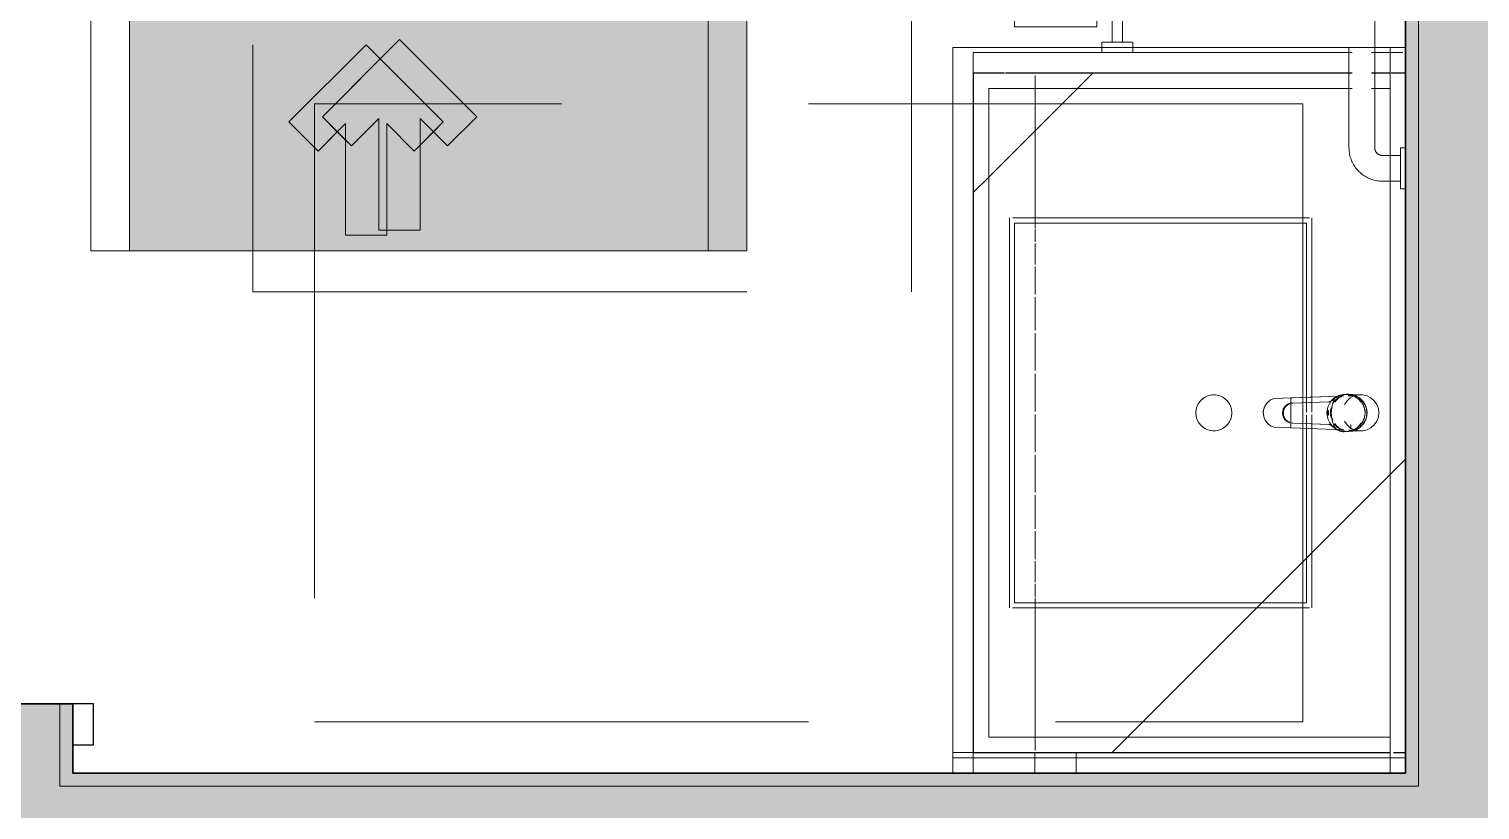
# Model space of a CAD drawing. Header units: inches. Extents: x 6 to 8416, y -388 to 6104.
# Drawn here: x 4531 to 4601.5, y 107.4 to 145.3 of the extents above; entities that cross this region are included whole.
import ezdxf

# ---------------------------------------------------------------- set-up
doc = ezdxf.new("R2010")
doc.units = ezdxf.units.IN
doc.header["$MEASUREMENT"] = 0
for name, pattern in [('Dash 1_16_', [48, 24, -24]), ('Hidden 1_16_', [36, 24, -12]), ('Hidden 3_16_', [13.5, 9, -4.5])]:
    doc.linetypes.add(name, pattern=pattern)
for name, color, linetype, lineweight in [('A-DOOR', 31, 'Continuous', 18), ('A-DOOR-FRAM', 31, 'Continuous', 25), ('A-GENM', 13, 'Continuous', 18), ('A-WALL', 113, 'Continuous', 25), ('A-WALL-PATT', 111, 'Continuous', 35), ('I-WALL', 2, 'Continuous', 25), ('P-SANR-FIXT', 6, 'Continuous', 18), ('Q-CASE', 31, 'Continuous', 18), ('Q-SPCQ', 91, 'Continuous', 18)]:
    doc.layers.add(name, color=color, linetype=linetype, lineweight=lineweight)
pattern_1 = [(315, (-124.448, 470.625), (16.9706, 16.9706), [])]

# ---------------------------------------------------------------- blocks, each defined once
blk = doc.blocks.new('z Nested-Lav Basin-Rectangular - Rectangular-V673-LEVEL 3 - PLAN Copy 1 Copy 1')
at = {"layer": 'P-SANR-FIXT', "lineweight": 9}
for p, q in [((-9.469, 7.301), (9.469, 7.301)), ((-9.231, 7.301), (-9.469, 7.301)), ((-9.469, 7.141), (-9.469, -7.282)), ((-8.531, 7.301), (-9.231, 7.301)), ((-9.219, -7.137), (-9.219, 7.051)), ((-9.219, 7.051), (9.219, 7.051)), ((-9.219, 7.051), (-8.988, 7.051)), ((-8.988, 7.051), (-8.306, 7.051)), ((-7.403, 7.301), (-8.531, 7.301)), ((-8.306, 7.051), (-7.208, 7.051)), ((-5.904, 7.301), (-7.403, 7.301)), ((-7.208, 7.051), (-5.748, 7.051)), ((-4.108, 7.301), (-5.904, 7.301)), ((-5.748, 7.051), (-4, 7.051)), ((-2.107, 7.301), (-4.108, 7.301)), ((-4, 7.051), (-2.051, 7.051)), ((0, 7.301), (-2.107, 7.301)), ((-2.051, 7.051), (0, 7.051)), ((2.107, 7.301), (0, 7.301)), ((0, 7.051), (2.051, 7.051)), ((2.051, 7.051), (4, 7.051)), ((4.108, 7.301), (2.107, 7.301)), ((4, 7.051), (5.748, 7.051)), ((5.904, 7.301), (4.108, 7.301)), ((5.748, 7.051), (7.208, 7.051)), ((7.403, 7.301), (5.904, 7.301)), ((7.208, 7.051), (8.306, 7.051)), ((8.531, 7.301), (7.403, 7.301)), ((8.306, 7.051), (8.988, 7.051)), ((9.231, 7.301), (8.531, 7.301)), ((8.988, 7.051), (9.219, 7.051)), ((9.219, 7.051), (9.219, -7.137)), ((9.469, 7.301), (9.231, 7.301)), ((9.469, -7.278), (9.469, 7.139)), ((-9.469, -7.387), (-9.231, -7.387)), ((-0.764, -7.387), (-9.469, -7.387)), ((-9.231, -7.387), (-8.531, -7.387)), ((-0.754, -7.137), (-9.219, -7.137)), ((-8.988, -7.137), (-9.219, -7.137)), ((-8.306, -7.137), (-8.988, -7.137)), ((-8.531, -7.387), (-7.403, -7.387)), ((-7.208, -7.137), (-8.306, -7.137)), ((-7.403, -7.387), (-5.904, -7.387)), ((-5.748, -7.137), (-7.208, -7.137)), ((-5.904, -7.387), (-4.108, -7.387)), ((-4, -7.137), (-5.748, -7.137)), ((-4.108, -7.387), (-2.107, -7.387)), ((-2.051, -7.137), (-4, -7.137)), ((-2.107, -7.387), (-0.768, -7.387)), ((-0.759, -7.137), (-2.051, -7.137)), ((-0.768, -7.387), (-0.537, -7.387)), ((-0.534, -7.387), (-0.764, -7.387)), ((-0.528, -7.137), (-0.759, -7.137)), ((-0.525, -7.137), (-0.754, -7.137)), ((-0.537, -7.387), (-0.073, -7.387)), ((-0.073, -7.387), (-0.534, -7.387)), ((-0.114, -7.137), (-0.528, -7.137)), ((-0.114, -7.137), (-0.525, -7.137)), ((0.499, -7.137), (0.031, -7.137)), ((0.501, -7.137), (0.031, -7.137)), ((0.032, -7.387), (0.51, -7.387)), ((0.508, -7.387), (0.032, -7.387)), ((0.754, -7.137), (0.499, -7.137)), ((0.759, -7.137), (0.501, -7.137)), ((0.764, -7.387), (0.508, -7.387)), ((0.51, -7.387), (0.768, -7.387)), ((9.219, -7.137), (0.754, -7.137)), ((2.051, -7.137), (0.759, -7.137)), ((9.469, -7.387), (0.764, -7.387)), ((0.768, -7.387), (2.107, -7.387)), ((4, -7.137), (2.051, -7.137)), ((2.107, -7.387), (4.108, -7.387)), ((5.748, -7.137), (4, -7.137)), ((4.108, -7.387), (5.904, -7.387)), ((7.208, -7.137), (5.748, -7.137)), ((5.904, -7.387), (7.403, -7.387)), ((8.306, -7.137), (7.208, -7.137)), ((7.403, -7.387), (8.531, -7.387)), ((8.988, -7.137), (8.306, -7.137)), ((8.531, -7.387), (9.231, -7.387)), ((9.219, -7.137), (8.988, -7.137)), ((9.231, -7.387), (9.469, -7.387))]:
    blk.add_line(p, q, dxfattribs=at)
at = {"layer": 'P-SANR-FIXT'}
blk.add_circle((0, -2.637), 0.875, dxfattribs=at)
at = {"layer": 'P-SANR-FIXT', "lineweight": 9}
for points in [[(-0.875, -2.637), (-0.875, -2.535), (-0.839, -2.331), (-0.684, -2.062), (-0.447, -1.863), (-0.155, -1.757), (0.155, -1.757), (0.447, -1.863), (0.684, -2.063), (0.839, -2.331), (0.875, -2.535), (0.875, -2.637)], [(-0.67, -2.074), (-0.736, -2.152), (-0.787, -2.242), (-0.822, -2.337)], [(-0.438, -1.879), (-0.526, -1.93), (-0.605, -1.996), (-0.67, -2.074)], [(-0.152, -1.775), (-0.252, -1.793), (-0.349, -1.828), (-0.438, -1.879)], [(0.152, -1.775), (0.052, -1.757), (-0.052, -1.757), (-0.152, -1.775)], [(0.438, -1.879), (0.349, -1.828), (0.252, -1.793), (0.152, -1.775)], [(0.67, -2.074), (0.605, -1.996), (0.526, -1.93), (0.438, -1.879)], [(0.822, -2.337), (0.787, -2.242), (0.736, -2.152), (0.67, -2.074)], [(-0.822, -2.337), (-0.857, -2.433), (-0.875, -2.535), (-0.875, -2.637)], [(-0.875, -2.637), (-0.875, -2.738), (-0.857, -2.84), (-0.822, -2.936)], [(0.875, -2.637), (0.875, -2.738), (0.839, -2.942), (0.684, -3.21), (0.447, -3.41), (0.155, -3.516), (-0.155, -3.516), (-0.447, -3.41), (-0.684, -3.211), (-0.839, -2.942), (-0.875, -2.738), (-0.875, -2.637)], [(0.875, -2.637), (0.875, -2.535), (0.857, -2.433), (0.822, -2.337)], [(0.822, -2.936), (0.857, -2.84), (0.875, -2.738), (0.875, -2.637)], [(-0.822, -2.936), (-0.787, -3.032), (-0.736, -3.121), (-0.67, -3.199)], [(-0.67, -3.199), (-0.605, -3.277), (-0.526, -3.343), (-0.438, -3.394)], [(-0.438, -3.394), (-0.349, -3.445), (-0.252, -3.481), (-0.152, -3.498)], [(-0.152, -3.498), (-0.052, -3.516), (0.052, -3.516), (0.152, -3.498)], [(0.152, -3.498), (0.252, -3.481), (0.349, -3.445), (0.438, -3.394)], [(0.438, -3.394), (0.526, -3.343), (0.605, -3.277), (0.67, -3.199)], [(0.67, -3.199), (0.736, -3.121), (0.787, -3.031), (0.822, -2.936)]]:
    blk.add_open_spline(points, degree=3, dxfattribs=at)
blk = doc.blocks.new('z Nested-Faucet-BA-Sngl Handle - Faucet-V1038-LEVEL 3 - PLAN Copy 1 Copy 1')
at = {"layer": 'P-SANR-FIXT'}
for p, q in [((-0.697, 2.584), (-0.82, -0.808)), ((-0.727, 1.767), (-0.697, 2.584)), ((0.812, -0.587), (0.697, 2.591)), ((0.697, 2.591), (0.727, 1.767)), ((-0.82, -0.808), (-0.727, 1.767)), ((0.727, 1.767), (-0.727, 1.767)), ((-0.5, 1.664), (-0.567, -0.126)), ((-0.567, -0.085), (-0.502, 1.664)), ((0.538, -0.119), (0.476, 1.663)), ((0.477, 1.663), (0.538, -0.078)), ((0.727, 1.767), (0.812, -0.587)), ((-0.567, -0.126), (-0.567, -0.085)), ((-0.118, -0.019), (-0.118, -0.06)), ((0.118, -0.019), (-0.118, -0.019)), ((0.118, -0.019), (-0.118, -0.019)), ((0.118, -0.06), (0.118, -0.019)), ((0.538, -0.119), (0.538, -0.078)), ((0.608, -0.267), (0.608, -0.226)), ((-0.913, -0.806), (-0.913, -0.847)), ((-0.904, -0.911), (-0.904, -1.059)), ((-0.901, -0.993), (-0.904, -1.059)), ((-0.904, -1.059), (-0.892, -1.197)), ((-0.892, -1.197), (-0.884, -1.243)), ((-0.884, -1.243), (-0.834, -1.393)), ((-0.878, -1.072), (-0.878, -1.628)), ((-0.837, -1.058), (-0.837, -1.146)), ((-0.829, -1.058), (-0.837, -1.058)), ((-0.837, -1.058), (-0.829, -1.058)), ((-0.837, -1.146), (-0.837, -1.241)), ((-0.837, -1.3), (-0.837, -1.241)), ((-0.837, -1.241), (-0.837, -1.3)), ((-0.834, -1.393), (-0.73, -1.571)), ((-0.723, -1.126), (-0.821, -1.314)), ((-0.57, -1.146), (-0.772, -1.146)), ((-0.582, -0.966), (-0.723, -1.126)), ((-0.408, -0.845), (-0.582, -0.966)), ((0.582, -0.966), (0.408, -0.845)), ((0.723, -1.126), (0.582, -0.966)), ((0.789, -1.239), (0.723, -1.126)), ((0.821, -1.314), (0.789, -1.239)), ((0.835, -1.214), (0.828, -1.029)), ((0.832, -1.146), (0.836, -1.232)), ((0.85, -1.232), (0.836, -1.232)), ((0.836, -1.232), (0.85, -1.232)), ((0.85, -1.241), (0.85, -1.232)), ((0.85, -1.232), (0.85, -1.241)), ((0.85, -1.3), (0.85, -1.241)), ((0.85, -1.241), (0.85, -1.3)), ((0.878, -1.628), (0.878, -1.072)), ((0.89, -0.966), (0.89, -0.926)), ((0.904, -1.059), (0.901, -0.993)), ((0.904, -1.059), (0.904, -0.911)), ((-0.73, -1.571), (-0.586, -1.721))]:
    blk.add_line(p, q, dxfattribs=at)
at = {"layer": 'P-SANR-FIXT', "flags": 128}
for points in [[(0.697, 2.591), (0.62, 2.76), (0.503, 2.903), (0.353, 3.013), (0.181, 3.081), (-0.003, 3.103), (-0.187, 3.079), (-0.358, 3.009), (-0.506, 2.898), (-0.622, 2.753), (-0.697, 2.584)], [(-0.697, 2.584), (-0.63, 2.738), (-0.53, 2.874)], [(-0.53, 2.874), (-0.401, 2.982), (-0.251, 3.059), (-0.087, 3.098), (0.081, 3.099), (0.246, 3.061), (0.397, 2.987), (0.527, 2.879)], [(0.527, 2.879), (0.628, 2.745), (0.697, 2.591)], [(0, -1.844), (-0.217, -1.816), (-0.421, -1.736), (-0.601, -1.607), (-0.745, -1.438), (-0.846, -1.238), (-0.898, -1.019), (-0.897, -0.793), (-0.843, -0.574), (-0.74, -0.375)], [(-0.74, -0.375), (-0.375, -0.243), (0, -0.193)], [(0, -0.193), (0.38, -0.244), (0.74, -0.375)], [(0.74, -0.375), (0.843, -0.574), (0.897, -0.793), (0.898, -1.019), (0.846, -1.238), (0.745, -1.438), (0.601, -1.607), (0.421, -1.736), (0.217, -1.816), (0, -1.844)], [(-0.83, -1.338), (-0.872, -1.522), (-0.872, -1.735), (-0.821, -1.942), (-0.723, -2.131), (-0.582, -2.291), (-0.408, -2.412), (-0.21, -2.488), (0, -2.513)], [(0, -1.929), (0.211, -1.905), (0.41, -1.834), (0.586, -1.721), (0.73, -1.571), (0.834, -1.393), (0.884, -1.243)], [(0, -2.513), (0.21, -2.488), (0.408, -2.412), (0.582, -2.291), (0.723, -2.131), (0.821, -1.942), (0.872, -1.735), (0.872, -1.522), (0.83, -1.338)], [(0.884, -1.243), (0.892, -1.197), (0.904, -1.059)], [(-0.586, -1.721), (-0.41, -1.834), (-0.211, -1.905), (0, -1.929)]]:
    blk.add_lwpolyline(points, dxfattribs=at)
at = {"layer": 'P-SANR-FIXT'}
for centre, major_axis, ratio, start_param, end_param in [((-0.012, 1.687), (0.488, 0), 0.981627, 0.034194, 3.105026), ((-0.012, 1.647), (0.488, 0), 0.981627, 0.034194, 3.105026), ((0, -0.89), (0.904, 0), 0.992546, 1.570796, 2.050618), ((0, -0.89), (0.904, 0), 0.992546, 1.090975, 1.570796), ((-0.322, -0.785), (0.591, 0), 0.981627, 2.568497, 3.104199), ((-0.322, -0.826), (0.591, 0), 0.981627, 2.568497, 3.104199), ((0, -1.061), (0.904, 0), 0.992546, 2.567292, 3.065539), ((0.566, -1.388), (1.648, 0), 0.981627, 2.4228, 2.568497), ((0.566, -1.348), (1.648, 0), 0.981627, 2.495649, 2.568497), ((0, -1.072), (0.878, 0), 0.992546, 2.207473, 2.732128), ((0, -1.072), (0.878, 0), 0.992546, 2.207473, 2.732128), ((0.566, -1.348), (1.648, 0), 0.981627, 2.4228, 2.495649), ((0, -1.061), (0.904, 0), 0.992546, 2.222877, 2.532851), ((0, -0.89), (0.904, 0), 0.992546, 2.103114, 2.530439), ((-1.05, 0.04), (0.5, 0), 0.981627, 5.564393, 6.024593), ((-1.05, 0), (0.5, 0), 0.981627, 5.564393, 5.880213), ((-1.05, 0), (0.5, 0), 0.981627, 5.880213, 6.024593), ((0, -1.072), (0.878, 0), 0.992546, 1.580388, 1.97866), ((0, -1.072), (0.878, 0), 0.992546, 1.580388, 1.97866), ((0, -1.061), (-0.904, 0), 0.992546, 4.712389, 4.982668), ((0, -1.061), (0.904, 0), 0.992546, 1.297215, 1.570796), ((0, -1.072), (0.878, 0), 0.992546, 1.261267, 1.561205), ((0, -1.072), (0.878, 0), 0.992546, 1.261267, 1.561205), ((0, -1.061), (0.904, 0), 0.992546, 0.574301, 1.072549), ((0, -0.89), (0.904, 0), 0.992546, 0.611154, 1.048209), ((0, -1.072), (0.878, 0), 0.992546, 0.314159, 0.942478), ((0, -1.072), (0.878, 0), 0.992546, 0.314159, 0.942478), ((1.193, 0.131), (0.689, 0), 0.981627, 3.457004, 3.698846), ((1.193, 0.091), (0.689, 0), 0.981627, 3.457004, 3.574523), ((1.193, 0.091), (0.689, 0), 0.981627, 3.574523, 3.698846), ((0.057, -0.818), (0.817, 0), 0.981627, 0.28636, 0.830651), ((0.057, -0.859), (0.817, 0), 0.981627, 0.28636, 0.830651), ((0, -1.061), (0.904, 0), 0.992546, 0.29608, 0.522446), ((-0.314, -0.926), (1.204, 0), 0.981627, 0.122173, 0.28636), ((-0.314, -0.966), (1.204, 0), 0.981627, 6.241172, 6.569545), ((0.254, -0.847), (1.168, 0), 0.981627, 3.104199, 3.617494), ((0.254, -0.806), (1.168, 0), 0.981627, 3.104199, 3.319048), ((0, -1.072), (0.878, 0), 0.992546, 3.141593, 3.455752), ((0, -1.072), (0.878, 0), 0.992546, 3.339037, 3.455752), ((0, -1.072), (0.878, 0), 0.992546, 3.455752, 4.712389), ((0, -1.072), (0.878, 0), 0.992546, 3.455752, 4.712389), ((0.254, -0.806), (1.168, 0), 0.981627, 3.533803, 3.617494), ((0.006, -0.973), (0.888, 0), 0.981627, 3.617494, 5.349276), ((0, -1.072), (0.878, 0), 0.992546, 4.712389, 5.969026), ((0, -1.072), (-0.878, 0), 0.992546, 1.570796, 2.827433), ((0.011, -0.98), (0.879, 0), 0.981627, 5.349276, 6.241172), ((0.011, -0.939), (0.879, 0), 0.981627, 5.57225, 5.795224), ((0.011, -0.939), (0.879, 0), 0.981627, 5.795224, 5.922718), ((0.011, -0.939), (0.879, 0), 0.981627, 5.922718, 6.018198), ((0, -1.072), (-0.878, 0), 0.992546, 2.827433, 3.141593), ((0, -1.072), (0.878, 0), 0.992546, 5.969026, 6.08574), ((0, -1.072), (0.878, 0), 0.992546, 6.116775, 6.335526), ((-0.314, -0.926), (1.204, 0), 0.981627, 0, 0.122173), ((-0.314, -0.926), (-1.204, 0), 0.981627, 3.099579, 3.141593), ((0.006, -0.932), (0.888, 0), 0.981627, 3.864891, 4.112289), ((0.011, -0.939), (0.879, 0), 0.981627, 5.349276, 5.57225)]:
    blk.add_ellipse(centre, major_axis=major_axis, ratio=ratio, start_param=start_param, end_param=end_param, dxfattribs=at)
for points, knots in [([(0, -0.038), (-0.018, -0.038), (-0.044, -0.039), (-0.075, -0.044), (-0.096, -0.049), (-0.114, -0.055), (-0.118, -0.058), (-0.118, -0.06)], [0, 0, 0, 0, 0.285714, 0.428571, 0.571429, 0.785714, 1, 1, 1, 1]), ([(-0.118, -0.06), (-0.118, -0.062), (-0.112, -0.065), (-0.093, -0.066), (-0.071, -0.067), (-0.04, -0.067), (-0.013, -0.067), (0, -0.067)], [0, 0, 0, 0, 0.285714, 0.428571, 0.571429, 0.785714, 1, 1, 1, 1]), ([(0.118, -0.06), (0.118, -0.058), (0.11, -0.053), (0.079, -0.044), (0.04, -0.039), (0.014, -0.038), (0, -0.038)], [0, 0, 0, 0, 0.285714, 0.571429, 0.785714, 1, 1, 1, 1]), ([(0, -0.067), (0.018, -0.067), (0.044, -0.067), (0.074, -0.067), (0.096, -0.066), (0.114, -0.064), (0.118, -0.062), (0.118, -0.06)], [0, 0, 0, 0, 0.285714, 0.428571, 0.571429, 0.785714, 1, 1, 1, 1])]:
    blk.add_open_spline(points, degree=3, knots=knots, dxfattribs=at)
blk = doc.blocks.new('z Nested-Clearance-Plumbing-AM - Clearance-V313-LEVEL 3 - PLAN Copy 1 Copy 1')
at = {"layer": 'A-GENM', "linetype": 'Hidden 1_16_', "lineweight": 9}
for p, q in [((15, 48), (-15, 48)), ((-15, 48), (-15, 0)), ((15, 0), (15, 48)), ((-15, 0), (-0.748, 0)), ((-0.748, 0), (-0.518, 0)), ((-0.518, 0), (0.492, 0)), ((0.492, 0), (0.748, 0)), ((0.748, 0), (15, 0))]:
    blk.add_line(p, q, dxfattribs=at)
blk = doc.blocks.new('Unit-Single-Flush-ICC ADA-AM - 36_ x 84_-NR _U-BA _ BATH_-6492505-LEVEL 3 - PLAN Copy 1 Copy 1')
at = {"layer": 'A-DOOR-FRAM'}
for p, q in [((-18, -2.375), (-20, -2.375)), ((-20, -2.375), (-20, -3.375)), ((-18, -3.375), (-18, -2.375)), ((-20, -3.375), (-18, -3.375))]:
    blk.add_line(p, q, dxfattribs=at)
at = {"layer": 'A-DOOR-FRAM', "lineweight": 18}
for p, q in [((-20, -3.375), (-20, -2.375)), ((-18, -2.375), (-20, -2.375)), ((-18, -3.375), (-18, -2.375)), ((-20, -3.375), (-18, -3.375))]:
    blk.add_line(p, q, dxfattribs=at)
blk = doc.blocks.new('PL BA Toilet-Unit-Two Piece-ICC ADA-AM - ICC Type B_ Side Approach_ Swing Up Bar-V1041-LEVEL 3 - PLAN Copy 1 Copy 1')
at = {"layer": 'A-GENM', "linetype": 'Hidden 1_16_', "lineweight": 9}
for p, q in [((33, -24), (48, -24)), ((48, -56), (48, -24)), ((39.75, -46.75), (36, -50.5)), ((36.688, -49.812), (39.75, -46.75)), ((41.164, -48.164), (39.75, -46.75)), ((39.75, -46.75), (40.227, -47.227)), ((40.227, -47.227), (40.875, -47.875)), ((40.875, -47.875), (41.164, -48.164)), ((39.828, -49.5), (41.164, -48.164)), ((41.164, -48.164), (39.828, -49.5)), ((36, -50.5), (36.688, -49.812)), ((45.25, -49.5), (39.828, -49.5)), ((39.828, -49.5), (45, -49.5)), ((45, -49.5), (45.25, -49.5)), ((45.25, -51.5), (45.25, -49.5)), ((45.25, -49.5), (45.25, -51.5)), ((36, -50.5), (39.75, -54.25)), ((39.75, -54.25), (36, -50.5)), ((41.164, -52.836), (39.828, -51.5)), ((39.828, -51.5), (45.25, -51.5)), ((40.625, -51.5), (39.828, -51.5)), ((39.828, -51.5), (40.227, -51.898)), ((40.227, -51.898), (41.164, -52.836)), ((45.25, -51.5), (40.625, -51.5)), ((39.75, -54.25), (41.164, -52.836)), ((41.164, -52.836), (39.75, -54.25)), ((0, -56), (48, -56))]:
    blk.add_line(p, q, dxfattribs=at)
blk = doc.blocks.new('GM Clearance-Rect-AM - 30_ x 48_  - A117 2017 Existing _ Type B _ A117 2009 _ CBC-V1042-LEVEL 3 - PLAN Copy 1 Copy 1')
at = {"layer": 'A-GENM', "linetype": 'Hidden 1_16_', "lineweight": 9, "transparency": 33554560}
h = blk.add_hatch(color=256, dxfattribs=at)
h.paths.add_polyline_path([(-10.686, 48), (-15, 48), (-15, 3.805), (-9.48, 3.852), (-3.814, 3.486), (1.711, 2.722), (7.275, 1.493), (11.372, 0.418), (12.753, 0), (15, 0), (15, 48), (6.185, 48)])
h.paths.add_polyline_path([(-11.625, 2.933), (-15, 2.715), (-15, 0), (8.556, 0.148), (3.967, 1.272), (-1.674, 2.235), (-7.311, 2.769), (-10.821, 2.902)])
at = {"layer": 'A-GENM', "linetype": 'Hidden 1_16_', "lineweight": 9}
for p, q in [((15, 48), (-15, 48)), ((-15, 48), (-15, 3.771)), ((15, 48), (-15, 48)), ((-15, 48), (-15, 3.771)), ((-15, 3.771), (-15, 48)), ((-15, 48), (15, 48)), ((15, 0), (15, 48)), ((15, 0), (15, 48)), ((15, 48), (15, 0))]:
    blk.add_line(p, q, dxfattribs=at)
blk = doc.blocks.new('GM BA Vanity-Single - Lav Cab _ Apron-ICC ADA-AM - 33_ Sink Cab_End Panel - Forward-V1043-LEVEL 3 - PLAN Copy 1 Copy 1')
at = {"layer": 'A-GENM'}
for p, q in [((0.75, 22), (0, 22)), ((0, 22), (0, 16)), ((0, 16), (0, 22)), ((0, 22), (0.75, 22)), ((0.75, 22), (0, 22)), ((0, 22), (0, 16)), ((0, 16), (0, 22)), ((0, 22), (0.75, 22)), ((0.75, 16), (0.75, 22)), ((0.75, 22), (0.75, 16)), ((1, 22), (0.75, 22)), ((0.75, 22), (1, 22)), ((35.25, 22), (1, 22)), ((1, 22), (35.25, 22)), ((35.25, 0.75), (35.25, 22)), ((35.25, 22), (35.25, 2.601)), ((8.281, 4.813), (8.281, 19)), ((8.281, 19), (26.719, 19)), ((26.719, 19), (8.281, 19)), ((8.281, 19), (8.281, 4.813)), ((26.719, 19), (26.719, 4.813)), ((26.719, 4.813), (26.719, 19)), ((0, 16), (0, 0)), ((0, 0.75), (0, 16)), ((0, 16), (0, 0.75)), ((0, 0.75), (0, 16)), ((0.75, 0), (0.75, 16)), ((0.75, 16), (0.75, 0.75)), ((16.746, 4.813), (8.281, 4.813)), ((8.281, 4.813), (16.746, 4.813)), ((16.975, 4.813), (16.746, 4.813)), ((16.746, 4.813), (16.975, 4.813)), ((17.386, 4.813), (16.975, 4.813)), ((16.975, 4.813), (17.386, 4.813)), ((17.999, 4.813), (17.531, 4.813)), ((17.531, 4.813), (17.999, 4.813)), ((18.254, 4.813), (17.999, 4.813)), ((17.999, 4.813), (18.254, 4.813)), ((26.719, 4.813), (18.254, 4.813)), ((18.254, 4.813), (26.719, 4.813)), ((35.25, 1.661), (35.25, 0.75)), ((0, 0), (0, 0.75)), ((35.25, 0.75), (0, 0.75)), ((0, 0.75), (0, 0)), ((0, 0), (0, 0.75)), ((0, 0.75), (0.75, 0.75)), ((0, 0.75), (0, 0)), ((0, 0), (0, 0.75)), ((0.75, 0.75), (0.75, 0)), ((0.75, 0.75), (35.25, 0.75)), ((35.25, 0), (35.25, 0.75)), ((35.25, 0.75), (35.25, 0)), ((35.25, 0), (35.25, 0.75)), ((35.25, 0.75), (35.25, 0)), ((0, 0), (0.75, 0)), ((0.75, 0), (0, 0)), ((0, 0), (35.25, 0)), ((0.75, 0), (0, 0)), ((0, 0), (0.75, 0)), ((0.75, 0), (0, 0)), ((35.25, 0), (0.75, 0)), ((0.75, 0), (35.25, 0)), ((35.25, 0), (0.75, 0))]:
    blk.add_line(p, q, dxfattribs=at)
blk = doc.blocks.new('GM Outlet Zone-AM - GM Outlet Zone-AM-V1045-LEVEL 3 - PLAN Copy 1 Copy 1')
at = {"layer": 'A-GENM', "lineweight": 9}
h = blk.add_hatch(dxfattribs=at)
h.set_pattern_fill('FP_69', color=256, style=0, pattern_type=2)
h.set_pattern_definition([(45, (-451.625, -109.186), (-33.941, 33.941), [])])
h.paths.add_polyline_path([(3, 0), (3, 1), (-3, 1), (-3, 0), (-0.442, 0)])
at = {"layer": 'A-GENM', "linetype": 'Dash 1_16_', "lineweight": 9}
for p, q in [((-3, 1), (3, 1)), ((3, 1), (-3, 1)), ((-3, 0.75), (-3, 1)), ((-3, 1), (-3, 0)), ((-3, 0), (-3, 0.75)), ((3, 1), (3, 0.75)), ((3, 1), (3, 0)), ((3, 0.75), (3, 0)), ((-3, 0), (3, 0)), ((3, 0), (-3, 0))]:
    blk.add_line(p, q, dxfattribs=at)
blk = doc.blocks.new('z Nested-Clearance-Shower-AM - Tub_Shower - ICC Type B - Option A_ Forward-V240-LEVEL 3 - PLAN Copy 1 Copy 1')
at = {"layer": 'A-GENM', "linetype": 'Hidden 1_16_', "lineweight": 9}
for p, q in [((30, 48), (0, 48)), ((0, 48), (0, 0)), ((30, 0), (30, 48)), ((16, 47), (14, 47)), ((14, 47), (14, 41.578)), ((14, 42.875), (14, 47)), ((14, 47), (15.625, 47)), ((15.625, 47), (16, 47)), ((16, 41.578), (16, 47)), ((16, 47), (16, 41.578)), ((12.664, 42.914), (11.25, 41.5)), ((11.25, 41.5), (12.664, 42.914)), ((14, 41.578), (12.664, 42.914)), ((12.664, 42.914), (13.352, 42.227)), ((14, 41.578), (14, 42.875)), ((17.336, 42.914), (16, 41.578)), ((16, 41.578), (17.336, 42.914)), ((18.75, 41.5), (17.336, 42.914)), ((17.336, 42.914), (17.625, 42.625)), ((17.625, 42.625), (18.023, 42.227)), ((13.352, 42.227), (14, 41.578)), ((18.023, 42.227), (18.75, 41.5)), ((11.25, 41.5), (15, 37.75)), ((15, 37.75), (11.25, 41.5)), ((15, 37.75), (18.75, 41.5)), ((18.75, 41.5), (15.937, 38.688)), ((15.937, 38.688), (15, 37.75))]:
    blk.add_line(p, q, dxfattribs=at)
blk = doc.blocks.new('z Nested-Toilet Grab Bars - z Nested-Toilet Grab Bars-V1049-LEVEL 3 - PLAN Copy 1 Copy 1')
at = {"layer": 'A-GENM', "linetype": 'Dash 1_16_', "lineweight": 9}
for p, q in [((-36.125, 2.75), (-41, 2.75)), ((-7, 2.75), (-36.125, 2.75)), ((-41, 1.5), (-36.125, 1.5)), ((-36.125, 1.5), (-7, 1.5)), ((-42.625, 1.125), (-42.625, 0.75)), ((-42.625, 0.75), (-42.625, 0.25)), ((-41.375, 0.75), (-41.375, 1.125)), ((-41.375, 0.25), (-41.375, 0.75)), ((-43, 0.25), (-43, 0)), ((-42.901, 0.25), (-43, 0.25)), ((-42.901, 0.25), (-43, 0.25)), ((-42.623, 0.25), (-42.901, 0.25)), ((-42.623, 0.25), (-42.901, 0.25)), ((-42.625, 0.25), (-42.563, 0.25)), ((-42.625, 0.25), (-42.563, 0.25)), ((-42.223, 0.25), (-42.623, 0.25)), ((-41, 0.25), (-42.623, 0.25)), ((-42.563, 0.25), (-42.39, 0.25)), ((-42.563, 0.25), (-42.39, 0.25)), ((-42.39, 0.25), (-42.139, 0.25)), ((-42.39, 0.25), (-42.139, 0.25)), ((-41.777, 0.25), (-42.223, 0.25)), ((-42.139, 0.25), (-41.861, 0.25)), ((-42.139, 0.25), (-41.861, 0.25)), ((-41.861, 0.25), (-41.61, 0.25)), ((-41.861, 0.25), (-41.61, 0.25)), ((-41.377, 0.25), (-41.777, 0.25)), ((-41.61, 0.25), (-41.437, 0.25)), ((-41.61, 0.25), (-41.437, 0.25)), ((-41.437, 0.25), (-41.375, 0.25)), ((-41.437, 0.25), (-41.375, 0.25)), ((-41.099, 0.25), (-41.377, 0.25)), ((-41, 0.25), (-41.099, 0.25)), ((-41, 0), (-41, 0.25)), ((-43, 0), (-42.901, 0)), ((-43, 0), (-42.901, 0)), ((-42.901, 0), (-42.623, 0)), ((-42.901, 0), (-42.223, 0)), ((-42.623, 0), (-42.223, 0)), ((-42.223, 0), (-41.777, 0)), ((-42.223, 0), (-41.777, 0)), ((-41.777, 0), (-41.377, 0)), ((-41.777, 0), (-41.377, 0)), ((-41.377, 0), (-41.099, 0)), ((-41.377, 0), (-41.099, 0)), ((-41.099, 0), (-41, 0)), ((-41.099, 0), (-41, 0))]:
    blk.add_line(p, q, dxfattribs=at)
at = {"layer": 'A-GENM', "linetype": 'Dash 1_16_', "lineweight": 9, "flags": 128}
for points in [[(-41, 2.75), (-41.065, 2.749), (-41.13, 2.745), (-41.195, 2.738), (-41.259, 2.729), (-41.323, 2.718), (-41.386, 2.703), (-41.449, 2.687), (-41.511, 2.668), (-41.572, 2.646), (-41.633, 2.622), (-41.692, 2.595), (-41.75, 2.566), (-41.807, 2.535), (-41.863, 2.502), (-41.918, 2.466), (-41.97, 2.428), (-42.022, 2.389), (-42.072, 2.347), (-42.119, 2.303), (-42.166, 2.257), (-42.21, 2.21), (-42.252, 2.16), (-42.293, 2.109), (-42.331, 2.057), (-42.367, 2.003), (-42.401, 1.948), (-42.433, 1.891), (-42.463, 1.833), (-42.49, 1.774), (-42.515, 1.714), (-42.537, 1.653), (-42.557, 1.591), (-42.574, 1.528), (-42.589, 1.465), (-42.601, 1.401), (-42.611, 1.337), (-42.618, 1.272), (-42.623, 1.208), (-42.625, 1.143), (-42.625, 1.125)], [(-41.375, 1.125), (-41.375, 1.14), (-41.374, 1.155), (-41.372, 1.17), (-41.37, 1.185), (-41.368, 1.2), (-41.364, 1.214), (-41.36, 1.229), (-41.356, 1.243), (-41.351, 1.257), (-41.345, 1.271), (-41.339, 1.285), (-41.333, 1.298), (-41.325, 1.311), (-41.318, 1.324), (-41.31, 1.337), (-41.301, 1.349), (-41.292, 1.361), (-41.282, 1.372), (-41.272, 1.383), (-41.261, 1.394), (-41.25, 1.404), (-41.239, 1.414), (-41.227, 1.423), (-41.215, 1.432), (-41.203, 1.441), (-41.19, 1.448), (-41.177, 1.456), (-41.163, 1.463), (-41.15, 1.469), (-41.136, 1.475), (-41.122, 1.48), (-41.108, 1.484), (-41.093, 1.488), (-41.078, 1.492), (-41.064, 1.495), (-41.049, 1.497), (-41.034, 1.498), (-41.019, 1.5), (-41.004, 1.5), (-41, 1.5)]]:
    blk.add_lwpolyline(points, dxfattribs=at)
blk = doc.blocks.new('CW BA Var LW - Double Doors _ Apron - AM - W x H x 21_ D - 5 1_2_ Apron-V1389-LEVEL 3 - PLAN Copy 1 Copy 1')
at = {"layer": 'Q-CASE', "lineweight": 9}
h = blk.add_hatch(dxfattribs=at)
h.set_pattern_fill('FP_138', color=256, style=0, pattern_type=2)
h.set_pattern_definition(pattern_1)
h.paths.add_polyline_path([(-14.262, 2.571), (-14.262, 0), (18.738, 0), (18.738, 21), (-14.262, 21), (-14.262, 4.812)])
h.paths.add_polyline_path([(-13.512, 2.571), (-13.512, 20.25), (17.988, 20.25), (17.988, 0.75), (-13.512, 0.75), (-13.512, 1.017)])
h = blk.add_hatch(dxfattribs=at)
h.set_pattern_fill('FP_138', color=256, style=0, pattern_type=2)
h.set_pattern_definition(pattern_1)
h.paths.add_polyline_path([(-13.512, 2.571), (-13.512, 0.75), (17.988, 0.75), (17.988, 20.25), (-13.512, 20.25), (-13.512, 4.812)])
for p, q in [((-14.262, 16), (-14.262, 21)), ((-14.262, 21), (-14.262, 16)), ((-14.262, 21), (18.738, 21)), ((-14.262, 21), (18.738, 21)), ((-14.262, 21), (18.738, 21)), ((18.738, 19.482), (18.738, 21)), ((18.738, 21), (18.738, 19.482)), ((-13.512, 0.75), (-13.512, 20.25)), ((-13.512, 20.25), (17.988, 20.25)), ((17.988, 20.25), (-13.512, 20.25)), ((-13.512, 20.25), (-13.512, 0.75)), ((17.988, 20.25), (17.988, 2.601)), ((17.988, 2.688), (17.988, 20.25)), ((18.738, 2.688), (18.738, 19.442)), ((18.738, 19.442), (18.738, 2.601)), ((-14.262, 16), (-14.262, 18)), ((-14.262, 18), (-14.262, 16)), ((-14.151, 18), (-7.209, 18)), ((-14.151, 18), (-7.209, 18)), ((-7.209, 18), (-6.981, 18)), ((-7.209, 18), (-6.981, 18)), ((-6.965, 18), (-6.75, 18)), ((-6.965, 18), (-6.75, 18)), ((-6.702, 18), (-6.068, 18)), ((-6.702, 18), (-6.068, 18)), ((-5.991, 18), (-4.97, 18)), ((-5.991, 18), (-4.97, 18)), ((-4.867, 18), (-3.51, 18)), ((-4.867, 18), (-3.51, 18)), ((-3.387, 18), (-1.762, 18)), ((-3.387, 18), (-1.762, 18)), ((-1.625, 18), (0.186, 18)), ((-1.625, 18), (0.186, 18)), ((0.338, 18), (2.164, 18)), ((0.338, 18), (2.164, 18)), ((2.311, 18), (4.138, 18)), ((2.311, 18), (4.138, 18)), ((4.289, 18), (6.1, 18)), ((4.289, 18), (6.1, 18)), ((6.238, 18), (7.862, 18)), ((6.238, 18), (7.862, 18)), ((7.986, 18), (9.342, 18)), ((7.986, 18), (9.342, 18)), ((9.445, 18), (10.466, 18)), ((9.445, 18), (10.466, 18)), ((10.544, 18), (11.177, 18)), ((10.544, 18), (11.177, 18)), ((11.225, 18), (11.44, 18)), ((11.225, 18), (11.44, 18)), ((11.456, 18), (11.685, 18)), ((11.456, 18), (11.685, 18)), ((11.685, 18), (17.988, 18)), ((11.685, 18), (17.988, 18)), ((18.002, 18), (18.627, 18)), ((18.002, 18), (18.627, 18)), ((18.738, 2.688), (18.738, 18)), ((18.738, 18), (18.738, 2.688)), ((-14.262, 0.75), (-14.262, 16)), ((-14.262, 16), (-14.262, 0.75)), ((-14.262, 0.75), (-14.262, 16)), ((-14.262, 16), (-14.262, 0.75)), ((17.988, 1.656), (17.988, 0.75)), ((17.988, 0.75), (17.988, 1.569)), ((18.738, 1.658), (18.738, 0.75)), ((18.738, 0.75), (18.738, 1.571)), ((18.738, 0.75), (18.738, 1.571)), ((18.738, 1.571), (18.738, 0.75)), ((17.988, 0.75), (-13.512, 0.75)), ((-13.512, 0.75), (17.988, 0.75)), ((18.738, 0), (18.738, 0.705)), ((18.738, 0.705), (18.738, 0)), ((18.738, 0), (18.738, 0.705)), ((18.738, 0.705), (18.738, 0)), ((-14.262, 0), (-14.262, 0.581)), ((-14.262, 0.581), (-14.262, 0)), ((-14.262, 0), (-14.262, 0.581)), ((-14.262, 0.581), (-14.262, 0)), ((18.738, 0), (-14.262, 0)), ((-14.262, 0), (18.738, 0)), ((18.738, 0), (-14.262, 0)), ((-14.262, 0), (18.738, 0))]:
    blk.add_line(p, q, dxfattribs=at)
at = {"layer": 'Q-CASE', "lineweight": 25}
for p, q in [((18.738, 21), (-14.262, 21)), ((-14.262, 21), (-14.262, 16)), ((18.738, 19.482), (18.738, 21)), ((18.738, 2.601), (18.738, 19.442)), ((-14.262, 16), (-14.262, 0.75)), ((18.738, 0.75), (18.738, 1.658)), ((18.738, 0), (18.738, 0.705)), ((-14.262, 0.581), (-14.262, 0)), ((-14.262, 0), (18.738, 0))]:
    blk.add_line(p, q, dxfattribs=at)
at = {"layer": 'Q-CASE', "linetype": 'Hidden 3_16_', "lineweight": 9}
for p, q in [((-14.262, 16), (-14.262, 21)), ((-14.262, 21), (-14.262, 18)), ((-14.262, 21), (18.738, 21)), ((-14.262, 21), (18.738, 21)), ((18.738, 19.482), (18.738, 21)), ((18.738, 21), (18.738, 19.482)), ((-13.512, 0.75), (-13.512, 20.25)), ((-13.512, 20.25), (17.988, 20.25)), ((17.988, 20.25), (-13.512, 20.25)), ((-13.512, 20.25), (-13.512, 0.75)), ((17.988, 20.25), (17.988, 2.688)), ((17.988, 2.688), (17.988, 20.25)), ((18.738, 18), (18.738, 19.442)), ((18.738, 19.442), (18.738, 2.688)), ((-14.262, 18), (-14.262, 16)), ((-14.151, 18), (-7.209, 18)), ((-14.151, 18), (-7.209, 18)), ((-7.209, 18), (-6.981, 18)), ((-7.209, 18), (-6.981, 18)), ((-6.965, 18), (-6.75, 18)), ((-6.965, 18), (-6.75, 18)), ((-6.702, 18), (-6.068, 18)), ((-6.702, 18), (-6.068, 18)), ((-5.991, 18), (-4.97, 18)), ((-5.991, 18), (-4.97, 18)), ((-4.867, 18), (-3.51, 18)), ((-4.867, 18), (-3.51, 18)), ((-3.387, 18), (-1.762, 18)), ((-3.387, 18), (-1.762, 18)), ((-1.625, 18), (0.186, 18)), ((-1.625, 18), (0.186, 18)), ((0.338, 18), (2.164, 18)), ((0.338, 18), (2.164, 18)), ((2.311, 18), (4.138, 18)), ((2.311, 18), (4.138, 18)), ((4.289, 18), (6.1, 18)), ((4.289, 18), (6.1, 18)), ((6.238, 18), (7.862, 18)), ((6.238, 18), (7.862, 18)), ((7.986, 18), (9.342, 18)), ((7.986, 18), (9.342, 18)), ((9.445, 18), (10.466, 18)), ((9.445, 18), (10.466, 18)), ((10.544, 18), (11.177, 18)), ((10.544, 18), (11.177, 18)), ((11.225, 18), (11.44, 18)), ((11.225, 18), (11.44, 18)), ((11.456, 18), (11.685, 18)), ((11.456, 18), (11.685, 18)), ((11.685, 18), (17.988, 18)), ((11.685, 18), (17.988, 18)), ((18.002, 18), (18.627, 18)), ((18.002, 18), (18.627, 18)), ((18.738, 2.688), (18.738, 18)), ((-14.262, 0.75), (-14.262, 16)), ((-14.262, 16), (-14.262, 0.75)), ((17.988, 1.569), (17.988, 0.75)), ((17.988, 0.75), (17.988, 1.569)), ((18.738, 0.75), (18.738, 1.571)), ((18.738, 1.571), (18.738, 0.75)), ((17.988, 0.75), (-13.512, 0.75)), ((-13.512, 0.75), (17.988, 0.75)), ((18.738, 0), (18.738, 0.705)), ((18.738, 0.705), (18.738, 0)), ((-14.262, 0), (-14.262, 0.581)), ((-14.262, 0.581), (-14.262, 0)), ((18.738, 0), (-14.262, 0)), ((-14.262, 0), (18.738, 0))]:
    blk.add_line(p, q, dxfattribs=at)
blk = doc.blocks.new('CW Var Filler - Toe Kick - AM - W x H x 21_ D-5699612-LEVEL 3 - PLAN Copy 1 Copy 1')
at = {"layer": 'Q-CASE', "lineweight": 9}
for p, q in [((18.488, 21.004), (19.238, 21.004)), ((18.488, 21.004), (19.238, 21.004)), ((19.238, 21.004), (19.488, 21.004)), ((19.238, 21.004), (19.488, 21.004)), ((18.488, 18.004), (19.238, 18.004)), ((19.238, 18.004), (19.488, 18.004))]:
    blk.add_line(p, q, dxfattribs=at)
blk = doc.blocks.new('CW Var Filler - AM - W x H x 21_ D-V1390-LEVEL 3 - PLAN Copy 1 Copy 1')
at = {"layer": 'Q-CASE', "lineweight": 9}
for p, q in [((18.488, 21.004), (19.488, 21.004)), ((18.488, 21.004), (19.488, 21.004)), ((18.488, 19.482), (18.488, 21)), ((18.488, 21), (18.488, 19.482)), ((18.488, 21), (19.488, 21)), ((18.488, 21), (19.488, 21)), ((19.488, 21), (19.488, 2.688)), ((19.488, 21), (19.488, 2.601)), ((18.488, 2.601), (18.488, 19.442)), ((18.488, 19.442), (18.488, 18)), ((18.488, 18), (18.488, 2.688)), ((18.488, 0.75), (18.488, 1.658)), ((18.488, 1.571), (18.488, 0.75)), ((19.488, 1.66), (19.488, 0.75)), ((19.488, 1.574), (19.488, 0.75)), ((18.488, 0), (18.488, 0.705)), ((18.488, 0.705), (18.488, 0)), ((19.488, 0.75), (19.488, 0.141)), ((19.488, 0.75), (19.488, 0.141)), ((19.488, 0), (18.488, 0)), ((18.488, 0), (19.488, 0))]:
    blk.add_line(p, q, dxfattribs=at)
blk = doc.blocks.new('SE BA Toilet Paper Holder-AM - 6_ W x 4 1_2_ D_ 19_ AFF-V1273-LEVEL 3 - PLAN Copy 1 Copy 1')
at = {"layer": 'Q-SPCQ'}
for p, q in [((-1, 6.75), (-5, 6.75)), ((-5, 6.75), (-5, 1.25)), ((-5, 6.75), (-5, 4.712)), ((-1, 4.712), (-1, 6.75)), ((-1, 1.25), (-1, 6.75)), ((-5, 4.154), (-5, 4.594)), ((-5, 3.406), (-5, 4.594)), ((-1, 4.594), (-1, 3.406)), ((-1, 4.594), (-1, 4.154)), ((-0.25, 4.5), (-0.25, 0.5)), ((-0.25, 4.5), (0, 4.5)), ((-0.217, 4.5), (0, 4.5)), ((0, 4.5), (0.217, 4.5)), ((0, 4.5), (0.25, 4.5)), ((0.25, 0.5), (0.25, 4.5)), ((-5, 4.187), (-6, 4.187)), ((-6, 4.187), (-6, 4)), ((-6, 4.162), (-6, 4)), ((-6, 4), (-6, 3.838)), ((-6, 4), (-6, 3.812)), ((-6, 3.812), (-5, 3.812)), ((-1, 4.187), (-5, 4.187)), ((-5, 4), (-5, 4.154)), ((-5, 3.846), (-5, 4)), ((-5, 3.406), (-5, 3.846)), ((-5, 3.812), (-1, 3.812)), ((0.25, 4.187), (-1, 4.187)), ((-1, 4.154), (-1, 4)), ((-1, 4), (-1, 3.846)), ((-1, 3.846), (-1, 3.406)), ((-1, 3.812), (0.25, 3.812)), ((1.5, 4.187), (0.25, 4.187)), ((0.25, 3.812), (1.5, 3.812)), ((1.5, 4), (1.5, 4.187)), ((1.5, 3.812), (1.5, 4)), ((-5, 3.288), (-5, 1.25)), ((-1, 1.25), (-1, 3.288)), ((-5, 1.25), (-1, 1.25)), ((-0.75, 0.5), (-0.75, 0.25)), ((0, 0.5), (-0.75, 0.5)), ((-0.75, 0.25), (-0.75, 0)), ((0, 0.5), (-0.25, 0.5)), ((0, 0.5), (-0.236, 0.5)), ((0, 0.5), (-0.217, 0.5)), ((0.217, 0.5), (0, 0.5)), ((0.25, 0.5), (0, 0.5)), ((0.236, 0.5), (0, 0.5)), ((0.75, 0.5), (0, 0.5)), ((0.75, 0.25), (0.75, 0.5)), ((0.75, 0), (0.75, 0.25)), ((-0.53, 0), (-0.75, 0)), ((-0.53, 0), (-0.75, 0)), ((0, 0), (-0.53, 0)), ((0, 0), (-0.53, 0)), ((0.53, 0), (0, 0)), ((0.53, 0), (0, 0)), ((0.75, 0), (0.53, 0)), ((0.75, 0), (0.53, 0))]:
    blk.add_line(p, q, dxfattribs=at)

msp = doc.modelspace()

# ---------------------------------------------------------------- hatches: boundary and pattern name
at = {"layer": 'A-WALL-PATT', "lineweight": 25, "transparency": 33554560}
h = msp.add_hatch(color=10, dxfattribs=at)
h.paths.add_polyline_path([(4532.54033733, 79.81077679), (4533.16533733, 79.81077679), (4533.16533733, 105.06077679), (4532.54033733, 105.06077679), (4532.54033733, 94.93056081)])
h.paths.add_polyline_path([(4532.54033733, 108.56077679), (4533.16533733, 108.56077679), (4533.16533733, 112.56077679), (4532.54033733, 112.56077679)])
h.paths.add_polyline_path([(4533.16533733, 148.56077679), (4533.16533733, 213.93577679), (4532.54033733, 213.93577679), (4532.54033733, 148.56077679)])
at = {"layer": 'A-WALL-PATT', "transparency": 33554560}
msp.add_hatch(color=10, dxfattribs=at).paths.add_polyline_path([(4598.54033733, 109.18577679), (4598.54033733, 181.18577679), (4597.91533733, 181.18577679), (4597.91533733, 109.18577679)])
at = {"layer": 'A-WALL-PATT', "lineweight": 25, "transparency": 33554560}
h = msp.add_hatch(color=10, dxfattribs=at)
h.paths.add_polyline_path([(4669.41533733, 108.56077679), (4669.41533733, 109.18577679), (4604.04033733, 109.18577679), (4604.04033733, 108.56077679), (4645.95803685, 108.56077679)])
h.paths.add_polyline_path([(4595.34428685, 108.56077679), (4598.54033733, 108.56077679), (4598.54033733, 109.18577679), (4533.16533733, 109.18577679), (4533.16533733, 108.56077679), (4578.47303685, 108.56077679)])
at = {"layer": 'I-WALL', "transparency": 33554560}
h = msp.add_hatch(color=10, dxfattribs=at)
h.paths.add_polyline_path([(4532.54033733, 76.31077679), (4532.54033733, 112.56077679), (4529.04033733, 112.56077679), (4529.04033733, 76.31077679)])
h.paths.add_polyline_path([(4532.54033733, 148.56077679), (4532.54033733, 214.56077679), (4529.04033733, 214.56077679), (4529.04033733, 148.56077679)])
for points in [[(4598.54033733, 108.56077679), (4604.04033733, 108.56077679), (4604.04033733, 181.18577679), (4598.54033733, 181.18577679), (4598.54033733, 109.18577679)], [(4669.41533733, 105.06077679), (4670.04033733, 105.06077679), (4670.04033733, 108.56077679), (4532.54033733, 108.56077679), (4532.54033733, 105.06077679), (4645.95803685, 105.06077679)]]:
    msp.add_hatch(color=10, dxfattribs=at).paths.add_polyline_path(points)

# ---------------------------------------------------------------- linework, layer by layer
at = {"layer": 'A-WALL', "lineweight": 9}
for p, q in [((4598.54033733, 181.18577679), (4598.54033733, 108.56077679)), ((4532.54033733, 112.56077679), (4532.54033733, 108.56077679)), ((4532.54033733, 108.56077679), (4598.54033733, 108.56077679))]:
    msp.add_line(p, q, dxfattribs=at)
at = {"layer": 'I-WALL', "lineweight": 35}
for p, q in [((4597.91533733, 180.56077679), (4597.91533733, 109.18577679)), ((4533.16533733, 112.56077679), (4528.41533733, 112.56077679)), ((4533.16533733, 109.18577679), (4533.16533733, 112.56077679)), ((4597.91533733, 109.18577679), (4533.16533733, 109.18577679))]:
    msp.add_line(p, q, dxfattribs=at)

# ---------------------------------------------------------------- block references
at = {"layer": 'A-DOOR', "rotation": 89.99999999999874}
msp.add_blockref('Unit-Single-Flush-ICC ADA-AM - 36_ x 84_-NR _U-BA _ BATH_-6492505-LEVEL 3 - PLAN Copy 1 Copy 1', (4530.79033733, 130.56077679), dxfattribs=at)
at = {"layer": 'A-GENM', "linetype": 'Hidden 1_16_', "lineweight": 9}
for name, p, rotation in [('z Nested-Clearance-Shower-AM - Tub_Shower - ICC Type B - Option A_ Forward-V240-LEVEL 3 - PLAN Copy 1 Copy 1', (4564.04033733, 182.56077679), 180), ('GM Clearance-Rect-AM - 30_ x 48_  - A117 2017 Existing _ Type B _ A117 2009 _ CBC-V1042-LEVEL 3 - PLAN Copy 1 Copy 1', (4550.91533733, 182.56077679), 180), ('z Nested-Clearance-Plumbing-AM - Clearance-V313-LEVEL 3 - PLAN Copy 1 Copy 1', (4592.91533733, 126.68577679), 89.999999999998)]:
    msp.add_blockref(name, p, dxfattribs=dict(at, rotation=rotation))
at = {"layer": 'A-GENM', "linetype": 'Dash 1_16_', "lineweight": 9, "rotation": 89.99999999999818}
msp.add_blockref('z Nested-Toilet Grab Bars - z Nested-Toilet Grab Bars-V1049-LEVEL 3 - PLAN Copy 1 Copy 1', (4597.91533733, 180.56077679), dxfattribs=at)
at = {"layer": 'A-GENM', "rotation": 89.999999999998}
msp.add_blockref('GM BA Vanity-Single - Lav Cab _ Apron-ICC ADA-AM - 33_ Sink Cab_End Panel - Forward-V1043-LEVEL 3 - PLAN Copy 1 Copy 1', (4597.91533733, 109.18577679), dxfattribs=at)
at = {"layer": 'A-GENM', "linetype": 'Dash 1_16_', "lineweight": 9}
msp.add_blockref('GM Outlet Zone-AM - GM Outlet Zone-AM-V1045-LEVEL 3 - PLAN Copy 1 Copy 1', (4578.91533733, 109.18577679), dxfattribs=at)
at = {"layer": 'P-SANR-FIXT'}
for name, p, rotation in [('PL BA Toilet-Unit-Two Piece-ICC ADA-AM - ICC Type B_ Side Approach_ Swing Up Bar-V1041-LEVEL 3 - PLAN Copy 1 Copy 1', (4597.91533733, 180.56077679), 269.999999999998), ('z Nested-Lav Basin-Rectangular - Rectangular-V673-LEVEL 3 - PLAN Copy 1 Copy 1', (4585.96626445, 126.68577679), 89.999999999998), ('z Nested-Faucet-BA-Sngl Handle - Faucet-V1038-LEVEL 3 - PLAN Copy 1 Copy 1', (4594.10283733, 126.68577679), 89.999999999998)]:
    msp.add_blockref(name, p, dxfattribs=dict(at, rotation=rotation))
at = {"layer": 'Q-CASE', "rotation": 89.999999999998}
for name, p in [('CW Var Filler - AM - W x H x 21_ D-V1390-LEVEL 3 - PLAN Copy 1 Copy 1', (4597.91533733, 124.69807187)), ('CW BA Var LW - Double Doors _ Apron - AM - W x H x 21_ D - 5 1_2_ Apron-V1389-LEVEL 3 - PLAN Copy 1 Copy 1', (4597.91533733, 124.44807187)), ('CW Var Filler - Toe Kick - AM - W x H x 21_ D-5699612-LEVEL 3 - PLAN Copy 1 Copy 1', (4597.91533733, 90.69807187))]:
    msp.add_blockref(name, p, dxfattribs=at)
at = {"layer": 'Q-SPCQ'}
msp.add_blockref('SE BA Toilet Paper Holder-AM - 6_ W x 4 1_2_ D_ 19_ AFF-V1273-LEVEL 3 - PLAN Copy 1 Copy 1', (4583.91533733, 144.18577679), dxfattribs=at)

doc.saveas('drawing.dxf')
